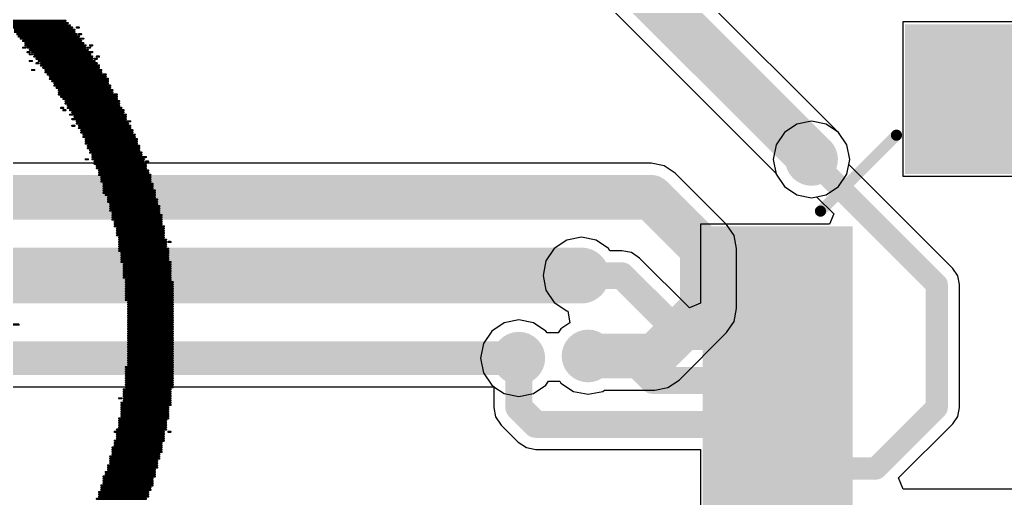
# Model space of a CAD drawing. Header units: millimetres. Extents: x -0.27 to 4.7, y -0.39 to 2.83.
# Drawn here: x 2.3385 to 2.7795, y 1.4182 to 1.6325 of the extents above; entities that cross this region are included whole.
import ezdxf

# ---------------------------------------------------------------- set-up
doc = ezdxf.new("R2010")
doc.units = ezdxf.units.MM
doc.header["$MEASUREMENT"] = 0
for name, color, linetype in [('BottomLayer', 5, 'Continuous'), ('BottomOverlay', 54, 'Continuous'), ('BottomSolder', 6, 'Continuous'), ('TopLayer', 1, 'Continuous'), ('TopOverlay', 2, 'Continuous'), ('TopPaste', 8, 'Continuous'), ('TopSolder', 216, 'Continuous'), ('ViaHoleLayer', 16, 'Continuous')]:
    doc.layers.add(name, color=color, linetype=linetype)

# ---------------------------------------------------------------- blocks, each defined once
blk = doc.blocks.new('TQFP_100_14_14__49')
at = {"layer": 'TopLayer'}
for points in [[(0.27362, -0.13189), (0.33268, -0.13189), (0.33268, -0.1437), (0.27362, -0.1437)], [(0.27362, -0.15157), (0.33268, -0.15157), (0.33268, -0.16339), (0.27362, -0.16339)], [(0.27362, -0.17126), (0.33268, -0.17126), (0.33268, -0.18307), (0.27362, -0.18307)], [(0.27362, -0.19094), (0.33268, -0.19094), (0.33268, -0.20276), (0.27362, -0.20276)], [(0.27362, -0.21063), (0.33268, -0.21063), (0.33268, -0.22244), (0.27362, -0.22244)], [(0.27362, -0.23031), (0.33268, -0.23031), (0.33268, -0.24213), (0.27362, -0.24213)], [(0.19094, -0.33268), (0.19094, -0.27362), (0.20276, -0.27362), (0.20276, -0.33268)], [(0.21063, -0.33268), (0.21063, -0.27362), (0.22244, -0.27362), (0.22244, -0.33268)], [(0.23031, -0.33268), (0.23031, -0.27362), (0.24213, -0.27362), (0.24213, -0.33268)]]:
    blk.add_hatch(color=1, dxfattribs=at).paths.add_polyline_path(points)
at = {"layer": 'TopPaste'}
for points in [[(0.27362, -0.13189), (0.33268, -0.13189), (0.33268, -0.1437), (0.27362, -0.1437)], [(0.27362, -0.15157), (0.33268, -0.15157), (0.33268, -0.16339), (0.27362, -0.16339)], [(0.27362, -0.17126), (0.33268, -0.17126), (0.33268, -0.18307), (0.27362, -0.18307)], [(0.27362, -0.19094), (0.33268, -0.19094), (0.33268, -0.20276), (0.27362, -0.20276)], [(0.27362, -0.21063), (0.33268, -0.21063), (0.33268, -0.22244), (0.27362, -0.22244)], [(0.27362, -0.23031), (0.33268, -0.23031), (0.33268, -0.24213), (0.27362, -0.24213)], [(0.19094, -0.33268), (0.19094, -0.27362), (0.20276, -0.27362), (0.20276, -0.33268)], [(0.21063, -0.33268), (0.21063, -0.27362), (0.22244, -0.27362), (0.22244, -0.33268)], [(0.23031, -0.33268), (0.23031, -0.27362), (0.24213, -0.27362), (0.24213, -0.33268)]]:
    blk.add_hatch(color=8, dxfattribs=at).paths.add_polyline_path(points)
at = {"layer": 'TopSolder'}
for points in [[(0.26962, -0.1082), (0.33668, -0.1082), (0.33668, -0.12802), (0.26962, -0.12802)], [(0.26962, -0.12789), (0.33668, -0.12789), (0.33668, -0.1477), (0.26962, -0.1477)], [(0.26962, -0.14757), (0.33668, -0.14757), (0.33668, -0.16739), (0.26962, -0.16739)], [(0.26962, -0.16726), (0.33668, -0.16726), (0.33668, -0.18707), (0.26962, -0.18707)], [(0.26962, -0.18694), (0.33668, -0.18694), (0.33668, -0.20676), (0.26962, -0.20676)], [(0.26962, -0.20663), (0.33668, -0.20663), (0.33668, -0.22644), (0.26962, -0.22644)], [(0.26962, -0.22631), (0.33668, -0.22631), (0.33668, -0.24613), (0.26962, -0.24613)], [(0.18694, -0.33668), (0.18694, -0.26962), (0.20676, -0.26962), (0.20676, -0.33668)], [(0.20663, -0.33668), (0.20663, -0.26962), (0.22644, -0.26962), (0.22644, -0.33668)], [(0.22631, -0.33668), (0.22631, -0.26962), (0.24613, -0.26962), (0.24613, -0.33668)]]:
    blk.add_hatch(color=216, dxfattribs=at).paths.add_polyline_path(points)
at = {"layer": 'TopOverlay', "const_width": 0.005}
blk.add_lwpolyline([(0.284, -0.253), (0.25, -0.287)], dxfattribs=at)
at = {"layer": 'TopOverlay', "const_width": 0.0025}
for points in [[(0.28275, -0.253, 1), (0.28525, -0.253, 1)], [(0.24875, -0.287, 1), (0.25125, -0.287, 1)]]:
    blk.add_lwpolyline(points, format="xyb", close=True, dxfattribs=at)

msp = doc.modelspace()

# ---------------------------------------------------------------- hatches: boundary and pattern name
at = {"layer": 'BottomLayer'}
h = msp.add_hatch(color=5, dxfattribs=at)
edge = h.paths.add_edge_path()
edge.add_arc((2.69282, 1.56995), 0.01181, 0, 360)
h = msp.add_hatch(color=5, dxfattribs=at)
edge = h.paths.add_edge_path()
edge.add_arc((2.58982, 1.51795), 0.01181, 0, 360)
h = msp.add_hatch(color=5, dxfattribs=at)
edge = h.paths.add_edge_path()
edge.add_arc((2.56182, 1.48095), 0.01181, 0, 360)
h = msp.add_hatch(color=5, dxfattribs=at)
edge = h.paths.add_edge_path()
edge.add_arc((2.59282, 1.48195), 0.01181, 0, 360)
at = {"layer": 'BottomSolder'}
h = msp.add_hatch(color=6, dxfattribs=at)
edge = h.paths.add_edge_path()
edge.add_arc((2.69282, 1.56995), 0.00591, 0, 360)
h = msp.add_hatch(color=6, dxfattribs=at)
edge = h.paths.add_edge_path()
edge.add_arc((2.58982, 1.51795), 0.00591, 0, 360)
h = msp.add_hatch(color=6, dxfattribs=at)
edge = h.paths.add_edge_path()
edge.add_arc((2.56182, 1.48095), 0.00591, 0, 360)
h = msp.add_hatch(color=6, dxfattribs=at)
edge = h.paths.add_edge_path()
edge.add_arc((2.59282, 1.48195), 0.00591, 0, 360)
at = {"layer": 'TopLayer'}
h = msp.add_hatch(color=1, dxfattribs=at)
edge = h.paths.add_edge_path()
edge.add_arc((2.69282, 1.56995), 0.01181, 0, 360)
h = msp.add_hatch(color=1, dxfattribs=at)
edge = h.paths.add_edge_path()
edge.add_arc((2.58982, 1.51795), 0.01181, 0, 360)
h = msp.add_hatch(color=1, dxfattribs=at)
edge = h.paths.add_edge_path()
edge.add_arc((2.56182, 1.48095), 0.01181, 0, 360)
h = msp.add_hatch(color=1, dxfattribs=at)
edge = h.paths.add_edge_path()
edge.add_arc((2.59282, 1.48195), 0.01181, 0, 360)
at = {"layer": 'TopSolder'}
h = msp.add_hatch(color=216, dxfattribs=at)
edge = h.paths.add_edge_path()
edge.add_arc((2.69282, 1.56995), 0.00591, 0, 360)
h = msp.add_hatch(color=216, dxfattribs=at)
edge = h.paths.add_edge_path()
edge.add_arc((2.58982, 1.51795), 0.00591, 0, 360)
h = msp.add_hatch(color=216, dxfattribs=at)
edge = h.paths.add_edge_path()
edge.add_arc((2.56182, 1.48095), 0.00591, 0, 360)
h = msp.add_hatch(color=216, dxfattribs=at)
edge = h.paths.add_edge_path()
edge.add_arc((2.59282, 1.48195), 0.00591, 0, 360)
at = {"layer": 'ViaHoleLayer'}
h = msp.add_hatch(color=16, dxfattribs=at)
edge = h.paths.add_edge_path()
edge.add_arc((2.69282, 1.56995), 0.00591, 0, 360)
h = msp.add_hatch(color=16, dxfattribs=at)
edge = h.paths.add_edge_path()
edge.add_arc((2.58982, 1.51795), 0.00591, 0, 360)
h = msp.add_hatch(color=16, dxfattribs=at)
edge = h.paths.add_edge_path()
edge.add_arc((2.56182, 1.48095), 0.00591, 0, 360)
h = msp.add_hatch(color=16, dxfattribs=at)
edge = h.paths.add_edge_path()
edge.add_arc((2.59282, 1.48195), 0.00591, 0, 360)

# ---------------------------------------------------------------- linework, layer by layer
at = {"layer": 'BottomLayer'}
for p, q in [((2.70355, 1.58335), (2.62131, 1.66558)), ((2.59346, 1.64729), (2.67689, 1.56386)), ((2.70396, 1.58272), (2.70355, 1.58335)), ((2.70494, 1.58207), (2.70396, 1.58272)), ((2.70866, 1.57651), (2.70494, 1.58207)), ((2.70996, 1.56995), (2.70866, 1.57651)), ((2.621, 1.56829), (2.27091, 1.56829)), ((2.62685, 1.56713), (2.621, 1.56829)), ((2.63181, 1.56381), (2.62685, 1.56713)), ((2.70866, 1.56339), (2.70996, 1.56995)), ((2.65481, 1.54081), (2.63181, 1.56381)), ((2.67689, 1.56386), (2.67699, 1.56339)), ((2.67699, 1.56339), (2.6807, 1.55783)), ((2.70494, 1.55783), (2.70866, 1.56339)), ((2.6807, 1.55783), (2.68626, 1.55411)), ((2.69938, 1.55411), (2.70494, 1.55783)), ((2.68626, 1.55411), (2.69282, 1.55281)), ((2.69282, 1.55281), (2.69938, 1.55411)), ((2.65813, 1.53585), (2.65481, 1.54081)), ((2.65929, 1.53), (2.65813, 1.53585)), ((2.65929, 1.50322), (2.65929, 1.53)), ((2.65813, 1.49736), (2.65929, 1.50322)), ((2.65481, 1.4924), (2.65813, 1.49736)), ((2.63355, 1.47113), (2.65481, 1.4924)), ((2.56838, 1.46511), (2.57394, 1.46883)), ((2.57394, 1.46883), (2.57516, 1.47065)), ((2.57516, 1.47065), (2.58016, 1.47065)), ((2.58016, 1.47065), (2.5807, 1.46983)), ((2.5807, 1.46983), (2.58626, 1.46611)), ((2.62858, 1.46782), (2.63355, 1.47113)), ((2.29023, 1.4682), (2.55064, 1.4682)), ((2.55064, 1.4682), (2.55526, 1.46511)), ((2.55526, 1.46511), (2.56182, 1.46381)), ((2.56182, 1.46381), (2.56838, 1.46511)), ((2.58626, 1.46611), (2.59282, 1.46481)), ((2.59282, 1.46481), (2.59938, 1.46611)), ((2.59938, 1.46611), (2.60019, 1.46665)), ((2.60019, 1.46665), (2.62273, 1.46665)), ((2.62273, 1.46665), (2.62858, 1.46782))]:
    msp.add_line(p, q, dxfattribs=at)
for points, const_width in [([(2.605, 1.65882), (2.69201, 1.57181)], 0.022), ([(2.69201, 1.5712), (2.69201, 1.57181)], 0.022), ([(2.69201, 1.5712), (2.69251, 1.5707)], 0.022), ([(2.69251, 1.5707), (2.69282, 1.5707)], 0.022), ([(2.27091, 1.553), (2.621, 1.553)], 0.02), ([(2.621, 1.553), (2.644, 1.53)], 0.02), ([(2.644, 1.50322), (2.644, 1.53)], 0.02), ([(2.28095, 1.51795), (2.58982, 1.51795)], 0.025), ([(2.62273, 1.48195), (2.644, 1.50322)], 0.02), ([(2.59282, 1.48195), (2.62273, 1.48195)], 0.02), ([(2.28495, 1.48095), (2.56182, 1.48095)], 0.015)]:
    msp.add_lwpolyline(points, dxfattribs=dict(at, const_width=const_width))
for points, const_width in [([(2.68651, 1.57181, 1), (2.69751, 1.57181, 1)], 0.011), ([(2.68651, 1.57181, 1), (2.69751, 1.57181, 1)], 0.011), ([(2.68651, 1.5712, 1), (2.69751, 1.5712, 1)], 0.011), ([(2.68651, 1.5712, 1), (2.69751, 1.5712, 1)], 0.011), ([(2.68701, 1.5707, 1), (2.69801, 1.5707, 1)], 0.011), ([(2.68701, 1.5707, 1), (2.69801, 1.5707, 1)], 0.011), ([(2.68732, 1.5707, 1), (2.69832, 1.5707, 1)], 0.011), ([(2.616, 1.553, 1), (2.626, 1.553, 1)], 0.01), ([(2.616, 1.553, 1), (2.626, 1.553, 1)], 0.01), ([(2.639, 1.53, 1), (2.649, 1.53, 1)], 0.01), ([(2.639, 1.53, 1), (2.649, 1.53, 1)], 0.01), ([(2.58357, 1.51795, 1), (2.59607, 1.51795, 1)], 0.0125), ([(2.639, 1.50322, 1), (2.649, 1.50322, 1)], 0.01), ([(2.639, 1.50322, 1), (2.649, 1.50322, 1)], 0.01), ([(2.58782, 1.48195, 1), (2.59782, 1.48195, 1)], 0.01), ([(2.61773, 1.48195, 1), (2.62773, 1.48195, 1)], 0.01), ([(2.61773, 1.48195, 1), (2.62773, 1.48195, 1)], 0.01), ([(2.55807, 1.48095, 1), (2.56557, 1.48095, 1)], 0.0075)]:
    msp.add_lwpolyline(points, format="xyb", close=True, dxfattribs=dict(at, const_width=const_width))
at = {"layer": 'BottomOverlay', "const_width": 0.001}
for points in [[(2.332, 1.632), (2.359, 1.632)], [(2.333, 1.631), (2.36, 1.631)], [(2.334, 1.63), (2.361, 1.63)], [(2.335, 1.629), (2.362, 1.629)], [(2.336, 1.628), (2.363, 1.628)], [(2.336, 1.627), (2.363, 1.627)], [(2.364, 1.629), (2.365, 1.629)], [(2.337, 1.626), (2.364, 1.626)], [(2.338, 1.625), (2.365, 1.625)], [(2.339, 1.624), (2.367, 1.624)], [(2.34, 1.623), (2.366, 1.623)], [(2.365, 1.626), (2.366, 1.626)], [(2.34, 1.62), (2.341, 1.62)], [(2.341, 1.622), (2.367, 1.622)], [(2.341, 1.621), (2.368, 1.621)], [(2.342, 1.62), (2.368, 1.62)], [(2.343, 1.619), (2.369, 1.619)], [(2.369, 1.62), (2.37, 1.62)], [(2.37, 1.621), (2.371, 1.621)], [(2.342, 1.618), (2.343, 1.618)], [(2.343, 1.617), (2.344, 1.617)], [(2.343, 1.614), (2.344, 1.614)], [(2.344, 1.618), (2.371, 1.618)], [(2.345, 1.617), (2.37, 1.617)], [(2.345, 1.616), (2.371, 1.616)], [(2.346, 1.615), (2.371, 1.615)], [(2.347, 1.614), (2.372, 1.614)], [(2.372, 1.615), (2.373, 1.615)], [(2.373, 1.616), (2.374, 1.616)], [(2.344, 1.61), (2.345, 1.61)], [(2.346, 1.613), (2.347, 1.613)], [(2.348, 1.613), (2.373, 1.613)], [(2.348, 1.612), (2.374, 1.612)], [(2.349, 1.611), (2.374, 1.611)], [(2.35, 1.61), (2.375, 1.61)], [(2.35, 1.609), (2.375, 1.609)], [(2.351, 1.608), (2.377, 1.608)], [(2.352, 1.607), (2.377, 1.607)], [(2.352, 1.606), (2.378, 1.606)], [(2.353, 1.605), (2.378, 1.605)], [(2.354, 1.604), (2.378, 1.604)], [(2.354, 1.603), (2.379, 1.603)], [(2.355, 1.602), (2.379, 1.602)], [(2.356, 1.601), (2.38, 1.601)], [(2.356, 1.6), (2.38, 1.6)], [(2.356, 1.599), (2.382, 1.599)], [(2.357, 1.598), (2.382, 1.598)], [(2.358, 1.597), (2.382, 1.597)], [(2.359, 1.596), (2.383, 1.596)], [(2.357, 1.593), (2.358, 1.593)], [(2.358, 1.592), (2.359, 1.592)], [(2.359, 1.595), (2.383, 1.595)], [(2.36, 1.594), (2.383, 1.594)], [(2.36, 1.593), (2.384, 1.593)], [(2.361, 1.592), (2.385, 1.592)], [(2.361, 1.59), (2.386, 1.59)], [(2.362, 1.591), (2.385, 1.591)], [(2.362, 1.588), (2.386, 1.588)], [(2.363, 1.589), (2.386, 1.589)], [(2.362, 1.585), (2.363, 1.585)], [(2.364, 1.587), (2.388, 1.587)], [(2.364, 1.586), (2.387, 1.586)], [(2.365, 1.585), (2.388, 1.585)], [(2.365, 1.584), (2.388, 1.584)], [(2.366, 1.583), (2.389, 1.583)], [(2.366, 1.582), (2.389, 1.582)], [(2.367, 1.581), (2.39, 1.581)], [(2.367, 1.58), (2.39, 1.58)], [(2.368, 1.579), (2.391, 1.579)], [(2.368, 1.578), (2.391, 1.578)], [(2.368, 1.577), (2.391, 1.577)], [(2.369, 1.576), (2.392, 1.576)], [(2.369, 1.575), (2.392, 1.575)], [(2.37, 1.574), (2.392, 1.574)], [(2.368, 1.57), (2.369, 1.57)], [(2.37, 1.573), (2.393, 1.573)], [(2.371, 1.572), (2.393, 1.572)], [(2.371, 1.571), (2.395, 1.571)], [(2.371, 1.57), (2.394, 1.57)], [(2.372, 1.569), (2.394, 1.569)], [(2.372, 1.568), (2.395, 1.568)], [(2.373, 1.567), (2.395, 1.567)], [(2.373, 1.566), (2.395, 1.566)], [(2.395, 1.569), (2.396, 1.569)], [(2.374, 1.565), (2.396, 1.565)], [(2.374, 1.564), (2.396, 1.564)], [(2.374, 1.563), (2.397, 1.563)], [(2.375, 1.562), (2.397, 1.562)], [(2.375, 1.561), (2.397, 1.561)], [(2.375, 1.56), (2.397, 1.56)], [(2.376, 1.559), (2.398, 1.559)], [(2.376, 1.558), (2.398, 1.558)], [(2.376, 1.557), (2.398, 1.557)], [(2.376, 1.556), (2.399, 1.556)], [(2.376, 1.555), (2.399, 1.555)], [(2.377, 1.554), (2.399, 1.554)], [(2.378, 1.553), (2.399, 1.553)], [(2.378, 1.552), (2.4, 1.552)], [(2.378, 1.551), (2.4, 1.551)], [(2.379, 1.55), (2.4, 1.55)], [(2.379, 1.549), (2.401, 1.549)], [(2.379, 1.548), (2.401, 1.548)], [(2.379, 1.547), (2.401, 1.547)], [(2.38, 1.546), (2.401, 1.546)], [(2.38, 1.545), (2.402, 1.545)], [(2.38, 1.544), (2.402, 1.544)], [(2.38, 1.543), (2.402, 1.543)], [(2.381, 1.542), (2.402, 1.542)], [(2.381, 1.541), (2.402, 1.541)], [(2.381, 1.54), (2.403, 1.54)], [(2.382, 1.539), (2.403, 1.539)], [(2.382, 1.538), (2.403, 1.538)], [(2.382, 1.537), (2.403, 1.537)], [(2.382, 1.536), (2.403, 1.536)], [(2.383, 1.535), (2.403, 1.535)], [(2.383, 1.534), (2.404, 1.534)], [(2.383, 1.533), (2.404, 1.533)], [(2.383, 1.532), (2.404, 1.532)], [(2.383, 1.531), (2.404, 1.531)], [(2.383, 1.53), (2.405, 1.53)], [(2.405, 1.533), (2.406, 1.533)], [(2.383, 1.529), (2.405, 1.529)], [(2.384, 1.528), (2.405, 1.528)], [(2.384, 1.527), (2.405, 1.527)], [(2.384, 1.526), (2.405, 1.526)], [(2.384, 1.525), (2.405, 1.525)], [(2.384, 1.524), (2.406, 1.524)], [(2.385, 1.523), (2.406, 1.523)], [(2.385, 1.522), (2.406, 1.522)], [(2.385, 1.521), (2.406, 1.521)], [(2.385, 1.52), (2.406, 1.52)], [(2.385, 1.519), (2.406, 1.519)], [(2.385, 1.518), (2.406, 1.518)], [(2.385, 1.517), (2.406, 1.517)], [(2.386, 1.516), (2.406, 1.516)], [(2.386, 1.515), (2.407, 1.515)], [(2.386, 1.514), (2.407, 1.514)], [(2.386, 1.513), (2.407, 1.513)], [(2.386, 1.512), (2.407, 1.512)], [(2.386, 1.511), (2.407, 1.511)], [(2.386, 1.51), (2.407, 1.51)], [(2.386, 1.509), (2.407, 1.509)], [(2.386, 1.508), (2.407, 1.508)], [(2.386, 1.507), (2.407, 1.507)], [(2.387, 1.506), (2.407, 1.506)], [(2.387, 1.505), (2.407, 1.505)], [(2.387, 1.504), (2.407, 1.504)], [(2.387, 1.503), (2.407, 1.503)], [(2.387, 1.502), (2.407, 1.502)], [(2.387, 1.501), (2.407, 1.501)], [(2.387, 1.5), (2.407, 1.5)], [(2.387, 1.499), (2.407, 1.499)], [(2.141, 1.496), (2.338, 1.496)], [(2.387, 1.498), (2.407, 1.498)], [(2.387, 1.497), (2.407, 1.497)], [(2.387, 1.496), (2.407, 1.496)], [(2.387, 1.495), (2.407, 1.495)], [(2.387, 1.494), (2.407, 1.494)], [(2.387, 1.493), (2.407, 1.493)], [(2.387, 1.492), (2.407, 1.492)], [(2.387, 1.491), (2.407, 1.491)], [(2.387, 1.49), (2.407, 1.49)], [(2.387, 1.489), (2.407, 1.489)], [(2.387, 1.488), (2.407, 1.488)], [(2.387, 1.487), (2.407, 1.487)], [(2.387, 1.486), (2.407, 1.486)], [(2.387, 1.485), (2.407, 1.485)], [(2.387, 1.484), (2.407, 1.484)], [(2.387, 1.483), (2.407, 1.483)], [(2.387, 1.482), (2.407, 1.482)], [(2.386, 1.477), (2.407, 1.477)], [(2.387, 1.481), (2.407, 1.481)], [(2.387, 1.48), (2.407, 1.48)], [(2.387, 1.479), (2.407, 1.479)], [(2.387, 1.478), (2.407, 1.478)], [(2.386, 1.476), (2.407, 1.476)], [(2.386, 1.475), (2.407, 1.475)], [(2.386, 1.474), (2.407, 1.474)], [(2.386, 1.473), (2.407, 1.473)], [(2.386, 1.472), (2.407, 1.472)], [(2.386, 1.471), (2.407, 1.471)], [(2.386, 1.47), (2.407, 1.47)], [(2.386, 1.469), (2.407, 1.469)], [(2.385, 1.467), (2.406, 1.467)], [(2.385, 1.466), (2.406, 1.466)], [(2.385, 1.465), (2.406, 1.465)], [(2.385, 1.464), (2.406, 1.464)], [(2.386, 1.468), (2.407, 1.468)], [(2.383, 1.463), (2.384, 1.463)], [(2.384, 1.461), (2.406, 1.461)], [(2.384, 1.46), (2.406, 1.46)], [(2.385, 1.463), (2.406, 1.463)], [(2.385, 1.462), (2.406, 1.462)], [(2.384, 1.459), (2.405, 1.459)], [(2.384, 1.458), (2.405, 1.458)], [(2.384, 1.457), (2.405, 1.457)], [(2.384, 1.456), (2.405, 1.456)], [(2.384, 1.455), (2.405, 1.455)], [(2.383, 1.454), (2.405, 1.454)], [(2.383, 1.453), (2.404, 1.453)], [(2.383, 1.452), (2.404, 1.452)], [(2.383, 1.451), (2.404, 1.451)], [(2.381, 1.448), (2.403, 1.448)], [(2.382, 1.449), (2.404, 1.449)], [(2.382, 1.447), (2.403, 1.447)], [(2.383, 1.45), (2.404, 1.45)], [(2.405, 1.448), (2.406, 1.448)], [(2.381, 1.444), (2.403, 1.444)], [(2.381, 1.443), (2.402, 1.443)], [(2.381, 1.442), (2.402, 1.442)], [(2.382, 1.446), (2.403, 1.446)], [(2.382, 1.445), (2.403, 1.445)], [(2.38, 1.441), (2.402, 1.441)], [(2.38, 1.44), (2.402, 1.44)], [(2.38, 1.439), (2.402, 1.439)], [(2.38, 1.438), (2.401, 1.438)], [(2.378, 1.433), (2.4, 1.433)], [(2.379, 1.437), (2.401, 1.437)], [(2.379, 1.436), (2.401, 1.436)], [(2.379, 1.435), (2.4, 1.435)], [(2.379, 1.434), (2.4, 1.434)], [(2.377, 1.43), (2.399, 1.43)], [(2.377, 1.429), (2.399, 1.429)], [(2.378, 1.432), (2.4, 1.432)], [(2.378, 1.431), (2.399, 1.431)], [(2.375, 1.424), (2.398, 1.424)], [(2.376, 1.428), (2.399, 1.428)], [(2.376, 1.427), (2.398, 1.427)], [(2.376, 1.426), (2.398, 1.426)], [(2.376, 1.425), (2.398, 1.425)], [(2.374, 1.421), (2.396, 1.421)], [(2.374, 1.42), (2.396, 1.42)], [(2.375, 1.423), (2.397, 1.423)], [(2.375, 1.422), (2.397, 1.422)], [(2.373, 1.418), (2.395, 1.418)], [(2.374, 1.419), (2.396, 1.419)]]:
    msp.add_lwpolyline(points, dxfattribs=at)
at = {"layer": 'BottomOverlay', "const_width": 0.0005}
for points in [[(2.35875, 1.632, 1), (2.35925, 1.632, 1)], [(2.35975, 1.631, 1), (2.36025, 1.631, 1)], [(2.36075, 1.63, 1), (2.36125, 1.63, 1)], [(2.36175, 1.629, 1), (2.36225, 1.629, 1)], [(2.36275, 1.628, 1), (2.36325, 1.628, 1)], [(2.36275, 1.627, 1), (2.36325, 1.627, 1)], [(2.36375, 1.629, 1), (2.36425, 1.629, 1)], [(2.36475, 1.629, 1), (2.36525, 1.629, 1)], [(2.33775, 1.625, 1), (2.33825, 1.625, 1)], [(2.33875, 1.624, 1), (2.33925, 1.624, 1)], [(2.33975, 1.623, 1), (2.34025, 1.623, 1)], [(2.36375, 1.626, 1), (2.36425, 1.626, 1)], [(2.36475, 1.626, 1), (2.36525, 1.626, 1)], [(2.36475, 1.625, 1), (2.36525, 1.625, 1)], [(2.36575, 1.626, 1), (2.36625, 1.626, 1)], [(2.36575, 1.623, 1), (2.36625, 1.623, 1)], [(2.36675, 1.624, 1), (2.36725, 1.624, 1)], [(2.33975, 1.62, 1), (2.34025, 1.62, 1)], [(2.34075, 1.622, 1), (2.34125, 1.622, 1)], [(2.34075, 1.621, 1), (2.34125, 1.621, 1)], [(2.34075, 1.62, 1), (2.34125, 1.62, 1)], [(2.34175, 1.62, 1), (2.34225, 1.62, 1)], [(2.34275, 1.619, 1), (2.34325, 1.619, 1)], [(2.36675, 1.622, 1), (2.36725, 1.622, 1)], [(2.36775, 1.621, 1), (2.36825, 1.621, 1)], [(2.36775, 1.62, 1), (2.36825, 1.62, 1)], [(2.36875, 1.62, 1), (2.36925, 1.62, 1)], [(2.36875, 1.619, 1), (2.36925, 1.619, 1)], [(2.36975, 1.621, 1), (2.37025, 1.621, 1)], [(2.36975, 1.62, 1), (2.37025, 1.62, 1)], [(2.37075, 1.621, 1), (2.37125, 1.621, 1)], [(2.34175, 1.618, 1), (2.34225, 1.618, 1)], [(2.34275, 1.618, 1), (2.34325, 1.618, 1)], [(2.34275, 1.617, 1), (2.34325, 1.617, 1)], [(2.34275, 1.614, 1), (2.34325, 1.614, 1)], [(2.34375, 1.618, 1), (2.34425, 1.618, 1)], [(2.34375, 1.617, 1), (2.34425, 1.617, 1)], [(2.34375, 1.614, 1), (2.34425, 1.614, 1)], [(2.34475, 1.617, 1), (2.34525, 1.617, 1)], [(2.34475, 1.616, 1), (2.34525, 1.616, 1)], [(2.34575, 1.615, 1), (2.34625, 1.615, 1)], [(2.34675, 1.614, 1), (2.34725, 1.614, 1)], [(2.36975, 1.617, 1), (2.37025, 1.617, 1)], [(2.37075, 1.618, 1), (2.37125, 1.618, 1)], [(2.37075, 1.616, 1), (2.37125, 1.616, 1)], [(2.37075, 1.615, 1), (2.37125, 1.615, 1)], [(2.37175, 1.615, 1), (2.37225, 1.615, 1)], [(2.37175, 1.614, 1), (2.37225, 1.614, 1)], [(2.37275, 1.616, 1), (2.37325, 1.616, 1)], [(2.37275, 1.615, 1), (2.37325, 1.615, 1)], [(2.37375, 1.616, 1), (2.37425, 1.616, 1)], [(2.34375, 1.61, 1), (2.34425, 1.61, 1)], [(2.34475, 1.61, 1), (2.34525, 1.61, 1)], [(2.34575, 1.613, 1), (2.34625, 1.613, 1)], [(2.34675, 1.613, 1), (2.34725, 1.613, 1)], [(2.34775, 1.613, 1), (2.34825, 1.613, 1)], [(2.34775, 1.612, 1), (2.34825, 1.612, 1)], [(2.34875, 1.611, 1), (2.34925, 1.611, 1)], [(2.34975, 1.61, 1), (2.35025, 1.61, 1)], [(2.37275, 1.613, 1), (2.37325, 1.613, 1)], [(2.37375, 1.612, 1), (2.37425, 1.612, 1)], [(2.37375, 1.611, 1), (2.37425, 1.611, 1)], [(2.37475, 1.61, 1), (2.37525, 1.61, 1)], [(2.34975, 1.609, 1), (2.35025, 1.609, 1)], [(2.35075, 1.608, 1), (2.35125, 1.608, 1)], [(2.35175, 1.607, 1), (2.35225, 1.607, 1)], [(2.35175, 1.606, 1), (2.35225, 1.606, 1)], [(2.35275, 1.605, 1), (2.35325, 1.605, 1)], [(2.37475, 1.609, 1), (2.37525, 1.609, 1)], [(2.37675, 1.608, 1), (2.37725, 1.608, 1)], [(2.37675, 1.607, 1), (2.37725, 1.607, 1)], [(2.37775, 1.606, 1), (2.37825, 1.606, 1)], [(2.37775, 1.605, 1), (2.37825, 1.605, 1)], [(2.35375, 1.604, 1), (2.35425, 1.604, 1)], [(2.35375, 1.603, 1), (2.35425, 1.603, 1)], [(2.35475, 1.602, 1), (2.35525, 1.602, 1)], [(2.35575, 1.601, 1), (2.35625, 1.601, 1)], [(2.37775, 1.604, 1), (2.37825, 1.604, 1)], [(2.37875, 1.603, 1), (2.37925, 1.603, 1)], [(2.37875, 1.602, 1), (2.37925, 1.602, 1)], [(2.37975, 1.601, 1), (2.38025, 1.601, 1)], [(2.35575, 1.6, 1), (2.35625, 1.6, 1)], [(2.35575, 1.599, 1), (2.35625, 1.599, 1)], [(2.35675, 1.598, 1), (2.35725, 1.598, 1)], [(2.35775, 1.597, 1), (2.35825, 1.597, 1)], [(2.35875, 1.596, 1), (2.35925, 1.596, 1)], [(2.37975, 1.6, 1), (2.38025, 1.6, 1)], [(2.38175, 1.599, 1), (2.38225, 1.599, 1)], [(2.38175, 1.598, 1), (2.38225, 1.598, 1)], [(2.38175, 1.597, 1), (2.38225, 1.597, 1)], [(2.38275, 1.596, 1), (2.38325, 1.596, 1)], [(2.35675, 1.593, 1), (2.35725, 1.593, 1)], [(2.35775, 1.593, 1), (2.35825, 1.593, 1)], [(2.35775, 1.592, 1), (2.35825, 1.592, 1)], [(2.35875, 1.595, 1), (2.35925, 1.595, 1)], [(2.35875, 1.592, 1), (2.35925, 1.592, 1)], [(2.35975, 1.594, 1), (2.36025, 1.594, 1)], [(2.35975, 1.593, 1), (2.36025, 1.593, 1)], [(2.36075, 1.592, 1), (2.36125, 1.592, 1)], [(2.38275, 1.595, 1), (2.38325, 1.595, 1)], [(2.38275, 1.594, 1), (2.38325, 1.594, 1)], [(2.38375, 1.593, 1), (2.38425, 1.593, 1)], [(2.38475, 1.592, 1), (2.38525, 1.592, 1)], [(2.36075, 1.59, 1), (2.36125, 1.59, 1)], [(2.36175, 1.591, 1), (2.36225, 1.591, 1)], [(2.36175, 1.588, 1), (2.36225, 1.588, 1)], [(2.36275, 1.589, 1), (2.36325, 1.589, 1)], [(2.38475, 1.591, 1), (2.38525, 1.591, 1)], [(2.38575, 1.59, 1), (2.38625, 1.59, 1)], [(2.38575, 1.589, 1), (2.38625, 1.589, 1)], [(2.38575, 1.588, 1), (2.38625, 1.588, 1)], [(2.36175, 1.585, 1), (2.36225, 1.585, 1)], [(2.36275, 1.585, 1), (2.36325, 1.585, 1)], [(2.36375, 1.587, 1), (2.36425, 1.587, 1)], [(2.36375, 1.586, 1), (2.36425, 1.586, 1)], [(2.36475, 1.585, 1), (2.36525, 1.585, 1)], [(2.36475, 1.584, 1), (2.36525, 1.584, 1)], [(2.36575, 1.583, 1), (2.36625, 1.583, 1)], [(2.38675, 1.586, 1), (2.38725, 1.586, 1)], [(2.38775, 1.587, 1), (2.38825, 1.587, 1)], [(2.38775, 1.585, 1), (2.38825, 1.585, 1)], [(2.38775, 1.584, 1), (2.38825, 1.584, 1)], [(2.38875, 1.583, 1), (2.38925, 1.583, 1)], [(2.36575, 1.582, 1), (2.36625, 1.582, 1)], [(2.36675, 1.581, 1), (2.36725, 1.581, 1)], [(2.36675, 1.58, 1), (2.36725, 1.58, 1)], [(2.36775, 1.579, 1), (2.36825, 1.579, 1)], [(2.38875, 1.582, 1), (2.38925, 1.582, 1)], [(2.38975, 1.581, 1), (2.39025, 1.581, 1)], [(2.38975, 1.58, 1), (2.39025, 1.58, 1)], [(2.39075, 1.579, 1), (2.39125, 1.579, 1)], [(2.36775, 1.578, 1), (2.36825, 1.578, 1)], [(2.36775, 1.577, 1), (2.36825, 1.577, 1)], [(2.36875, 1.576, 1), (2.36925, 1.576, 1)], [(2.36875, 1.575, 1), (2.36925, 1.575, 1)], [(2.36975, 1.574, 1), (2.37025, 1.574, 1)], [(2.39075, 1.578, 1), (2.39125, 1.578, 1)], [(2.39075, 1.577, 1), (2.39125, 1.577, 1)], [(2.39175, 1.576, 1), (2.39225, 1.576, 1)], [(2.39175, 1.575, 1), (2.39225, 1.575, 1)], [(2.39175, 1.574, 1), (2.39225, 1.574, 1)], [(2.36775, 1.57, 1), (2.36825, 1.57, 1)], [(2.36875, 1.57, 1), (2.36925, 1.57, 1)], [(2.36975, 1.573, 1), (2.37025, 1.573, 1)], [(2.37075, 1.572, 1), (2.37125, 1.572, 1)], [(2.37075, 1.571, 1), (2.37125, 1.571, 1)], [(2.37075, 1.57, 1), (2.37125, 1.57, 1)], [(2.39275, 1.573, 1), (2.39325, 1.573, 1)], [(2.39275, 1.572, 1), (2.39325, 1.572, 1)], [(2.39375, 1.57, 1), (2.39425, 1.57, 1)], [(2.39475, 1.571, 1), (2.39525, 1.571, 1)], [(2.37175, 1.569, 1), (2.37225, 1.569, 1)], [(2.37175, 1.568, 1), (2.37225, 1.568, 1)], [(2.37275, 1.567, 1), (2.37325, 1.567, 1)], [(2.37275, 1.566, 1), (2.37325, 1.566, 1)], [(2.39375, 1.569, 1), (2.39425, 1.569, 1)], [(2.39475, 1.569, 1), (2.39525, 1.569, 1)], [(2.39475, 1.568, 1), (2.39525, 1.568, 1)], [(2.39475, 1.567, 1), (2.39525, 1.567, 1)], [(2.39475, 1.566, 1), (2.39525, 1.566, 1)], [(2.39575, 1.569, 1), (2.39625, 1.569, 1)], [(2.37375, 1.565, 1), (2.37425, 1.565, 1)], [(2.37375, 1.564, 1), (2.37425, 1.564, 1)], [(2.37375, 1.563, 1), (2.37425, 1.563, 1)], [(2.37475, 1.562, 1), (2.37525, 1.562, 1)], [(2.37475, 1.561, 1), (2.37525, 1.561, 1)], [(2.39575, 1.565, 1), (2.39625, 1.565, 1)], [(2.39575, 1.564, 1), (2.39625, 1.564, 1)], [(2.39675, 1.563, 1), (2.39725, 1.563, 1)], [(2.39675, 1.562, 1), (2.39725, 1.562, 1)], [(2.39675, 1.561, 1), (2.39725, 1.561, 1)], [(2.37475, 1.56, 1), (2.37525, 1.56, 1)], [(2.37575, 1.559, 1), (2.37625, 1.559, 1)], [(2.37575, 1.558, 1), (2.37625, 1.558, 1)], [(2.37575, 1.557, 1), (2.37625, 1.557, 1)], [(2.39675, 1.56, 1), (2.39725, 1.56, 1)], [(2.39775, 1.559, 1), (2.39825, 1.559, 1)], [(2.39775, 1.558, 1), (2.39825, 1.558, 1)], [(2.39775, 1.557, 1), (2.39825, 1.557, 1)], [(2.37575, 1.556, 1), (2.37625, 1.556, 1)], [(2.37575, 1.555, 1), (2.37625, 1.555, 1)], [(2.37675, 1.554, 1), (2.37725, 1.554, 1)], [(2.37775, 1.553, 1), (2.37825, 1.553, 1)], [(2.37775, 1.552, 1), (2.37825, 1.552, 1)], [(2.39875, 1.556, 1), (2.39925, 1.556, 1)], [(2.39875, 1.555, 1), (2.39925, 1.555, 1)], [(2.39875, 1.554, 1), (2.39925, 1.554, 1)], [(2.39875, 1.553, 1), (2.39925, 1.553, 1)], [(2.39975, 1.552, 1), (2.40025, 1.552, 1)], [(2.37775, 1.551, 1), (2.37825, 1.551, 1)], [(2.37875, 1.55, 1), (2.37925, 1.55, 1)], [(2.37875, 1.549, 1), (2.37925, 1.549, 1)], [(2.37875, 1.548, 1), (2.37925, 1.548, 1)], [(2.39975, 1.551, 1), (2.40025, 1.551, 1)], [(2.39975, 1.55, 1), (2.40025, 1.55, 1)], [(2.40075, 1.549, 1), (2.40125, 1.549, 1)], [(2.40075, 1.548, 1), (2.40125, 1.548, 1)], [(2.37875, 1.547, 1), (2.37925, 1.547, 1)], [(2.37975, 1.546, 1), (2.38025, 1.546, 1)], [(2.37975, 1.545, 1), (2.38025, 1.545, 1)], [(2.37975, 1.544, 1), (2.38025, 1.544, 1)], [(2.40075, 1.547, 1), (2.40125, 1.547, 1)], [(2.40075, 1.546, 1), (2.40125, 1.546, 1)], [(2.40175, 1.545, 1), (2.40225, 1.545, 1)], [(2.40175, 1.544, 1), (2.40225, 1.544, 1)], [(2.37975, 1.543, 1), (2.38025, 1.543, 1)], [(2.38075, 1.542, 1), (2.38125, 1.542, 1)], [(2.38075, 1.541, 1), (2.38125, 1.541, 1)], [(2.38075, 1.54, 1), (2.38125, 1.54, 1)], [(2.38175, 1.539, 1), (2.38225, 1.539, 1)], [(2.40175, 1.543, 1), (2.40225, 1.543, 1)], [(2.40175, 1.542, 1), (2.40225, 1.542, 1)], [(2.40175, 1.541, 1), (2.40225, 1.541, 1)], [(2.40275, 1.54, 1), (2.40325, 1.54, 1)], [(2.40275, 1.539, 1), (2.40325, 1.539, 1)], [(2.38175, 1.538, 1), (2.38225, 1.538, 1)], [(2.38175, 1.537, 1), (2.38225, 1.537, 1)], [(2.38175, 1.536, 1), (2.38225, 1.536, 1)], [(2.38275, 1.535, 1), (2.38325, 1.535, 1)], [(2.40275, 1.538, 1), (2.40325, 1.538, 1)], [(2.40275, 1.537, 1), (2.40325, 1.537, 1)], [(2.40275, 1.536, 1), (2.40325, 1.536, 1)], [(2.40275, 1.535, 1), (2.40325, 1.535, 1)], [(2.38275, 1.534, 1), (2.38325, 1.534, 1)], [(2.38275, 1.533, 1), (2.38325, 1.533, 1)], [(2.38275, 1.532, 1), (2.38325, 1.532, 1)], [(2.38275, 1.531, 1), (2.38325, 1.531, 1)], [(2.38275, 1.53, 1), (2.38325, 1.53, 1)], [(2.40375, 1.534, 1), (2.40425, 1.534, 1)], [(2.40375, 1.533, 1), (2.40425, 1.533, 1)], [(2.40375, 1.532, 1), (2.40425, 1.532, 1)], [(2.40375, 1.531, 1), (2.40425, 1.531, 1)], [(2.40475, 1.533, 1), (2.40525, 1.533, 1)], [(2.40475, 1.53, 1), (2.40525, 1.53, 1)], [(2.40575, 1.533, 1), (2.40625, 1.533, 1)], [(2.38275, 1.529, 1), (2.38325, 1.529, 1)], [(2.38375, 1.528, 1), (2.38425, 1.528, 1)], [(2.38375, 1.527, 1), (2.38425, 1.527, 1)], [(2.38375, 1.526, 1), (2.38425, 1.526, 1)], [(2.40475, 1.529, 1), (2.40525, 1.529, 1)], [(2.40475, 1.528, 1), (2.40525, 1.528, 1)], [(2.40475, 1.527, 1), (2.40525, 1.527, 1)], [(2.40475, 1.526, 1), (2.40525, 1.526, 1)], [(2.38375, 1.525, 1), (2.38425, 1.525, 1)], [(2.38375, 1.524, 1), (2.38425, 1.524, 1)], [(2.38475, 1.523, 1), (2.38525, 1.523, 1)], [(2.38475, 1.522, 1), (2.38525, 1.522, 1)], [(2.40475, 1.525, 1), (2.40525, 1.525, 1)], [(2.40575, 1.524, 1), (2.40625, 1.524, 1)], [(2.40575, 1.523, 1), (2.40625, 1.523, 1)], [(2.40575, 1.522, 1), (2.40625, 1.522, 1)], [(2.38475, 1.521, 1), (2.38525, 1.521, 1)], [(2.38475, 1.52, 1), (2.38525, 1.52, 1)], [(2.38475, 1.519, 1), (2.38525, 1.519, 1)], [(2.38475, 1.518, 1), (2.38525, 1.518, 1)], [(2.38475, 1.517, 1), (2.38525, 1.517, 1)], [(2.40575, 1.521, 1), (2.40625, 1.521, 1)], [(2.40575, 1.52, 1), (2.40625, 1.52, 1)], [(2.40575, 1.519, 1), (2.40625, 1.519, 1)], [(2.40575, 1.518, 1), (2.40625, 1.518, 1)], [(2.40575, 1.517, 1), (2.40625, 1.517, 1)], [(2.38575, 1.516, 1), (2.38625, 1.516, 1)], [(2.38575, 1.515, 1), (2.38625, 1.515, 1)], [(2.38575, 1.514, 1), (2.38625, 1.514, 1)], [(2.38575, 1.513, 1), (2.38625, 1.513, 1)], [(2.40575, 1.516, 1), (2.40625, 1.516, 1)], [(2.40675, 1.515, 1), (2.40725, 1.515, 1)], [(2.40675, 1.514, 1), (2.40725, 1.514, 1)], [(2.40675, 1.513, 1), (2.40725, 1.513, 1)], [(2.38575, 1.512, 1), (2.38625, 1.512, 1)], [(2.38575, 1.511, 1), (2.38625, 1.511, 1)], [(2.38575, 1.51, 1), (2.38625, 1.51, 1)], [(2.38575, 1.509, 1), (2.38625, 1.509, 1)], [(2.38575, 1.508, 1), (2.38625, 1.508, 1)], [(2.40675, 1.512, 1), (2.40725, 1.512, 1)], [(2.40675, 1.511, 1), (2.40725, 1.511, 1)], [(2.40675, 1.51, 1), (2.40725, 1.51, 1)], [(2.40675, 1.509, 1), (2.40725, 1.509, 1)], [(2.40675, 1.508, 1), (2.40725, 1.508, 1)], [(2.38575, 1.507, 1), (2.38625, 1.507, 1)], [(2.38675, 1.506, 1), (2.38725, 1.506, 1)], [(2.38675, 1.505, 1), (2.38725, 1.505, 1)], [(2.38675, 1.504, 1), (2.38725, 1.504, 1)], [(2.40675, 1.507, 1), (2.40725, 1.507, 1)], [(2.40675, 1.506, 1), (2.40725, 1.506, 1)], [(2.40675, 1.505, 1), (2.40725, 1.505, 1)], [(2.40675, 1.504, 1), (2.40725, 1.504, 1)], [(2.38675, 1.503, 1), (2.38725, 1.503, 1)], [(2.38675, 1.502, 1), (2.38725, 1.502, 1)], [(2.38675, 1.501, 1), (2.38725, 1.501, 1)], [(2.38675, 1.5, 1), (2.38725, 1.5, 1)], [(2.38675, 1.499, 1), (2.38725, 1.499, 1)], [(2.40675, 1.503, 1), (2.40725, 1.503, 1)], [(2.40675, 1.502, 1), (2.40725, 1.502, 1)], [(2.40675, 1.501, 1), (2.40725, 1.501, 1)], [(2.40675, 1.5, 1), (2.40725, 1.5, 1)], [(2.40675, 1.499, 1), (2.40725, 1.499, 1)], [(2.33775, 1.496, 1), (2.33825, 1.496, 1)], [(2.38675, 1.498, 1), (2.38725, 1.498, 1)], [(2.38675, 1.497, 1), (2.38725, 1.497, 1)], [(2.38675, 1.496, 1), (2.38725, 1.496, 1)], [(2.38675, 1.495, 1), (2.38725, 1.495, 1)], [(2.40675, 1.498, 1), (2.40725, 1.498, 1)], [(2.40675, 1.497, 1), (2.40725, 1.497, 1)], [(2.40675, 1.496, 1), (2.40725, 1.496, 1)], [(2.40675, 1.495, 1), (2.40725, 1.495, 1)], [(2.38675, 1.494, 1), (2.38725, 1.494, 1)], [(2.38675, 1.493, 1), (2.38725, 1.493, 1)], [(2.38675, 1.492, 1), (2.38725, 1.492, 1)], [(2.38675, 1.491, 1), (2.38725, 1.491, 1)], [(2.40675, 1.494, 1), (2.40725, 1.494, 1)], [(2.40675, 1.493, 1), (2.40725, 1.493, 1)], [(2.40675, 1.492, 1), (2.40725, 1.492, 1)], [(2.40675, 1.491, 1), (2.40725, 1.491, 1)], [(2.38675, 1.49, 1), (2.38725, 1.49, 1)], [(2.38675, 1.489, 1), (2.38725, 1.489, 1)], [(2.38675, 1.488, 1), (2.38725, 1.488, 1)], [(2.38675, 1.487, 1), (2.38725, 1.487, 1)], [(2.38675, 1.486, 1), (2.38725, 1.486, 1)], [(2.40675, 1.49, 1), (2.40725, 1.49, 1)], [(2.40675, 1.489, 1), (2.40725, 1.489, 1)], [(2.40675, 1.488, 1), (2.40725, 1.488, 1)], [(2.40675, 1.487, 1), (2.40725, 1.487, 1)], [(2.40675, 1.486, 1), (2.40725, 1.486, 1)], [(2.38675, 1.485, 1), (2.38725, 1.485, 1)], [(2.38675, 1.484, 1), (2.38725, 1.484, 1)], [(2.38675, 1.483, 1), (2.38725, 1.483, 1)], [(2.38675, 1.482, 1), (2.38725, 1.482, 1)], [(2.40675, 1.485, 1), (2.40725, 1.485, 1)], [(2.40675, 1.484, 1), (2.40725, 1.484, 1)], [(2.40675, 1.483, 1), (2.40725, 1.483, 1)], [(2.40675, 1.482, 1), (2.40725, 1.482, 1)], [(2.38575, 1.477, 1), (2.38625, 1.477, 1)], [(2.38675, 1.481, 1), (2.38725, 1.481, 1)], [(2.38675, 1.48, 1), (2.38725, 1.48, 1)], [(2.38675, 1.479, 1), (2.38725, 1.479, 1)], [(2.38675, 1.478, 1), (2.38725, 1.478, 1)], [(2.40675, 1.481, 1), (2.40725, 1.481, 1)], [(2.40675, 1.48, 1), (2.40725, 1.48, 1)], [(2.40675, 1.479, 1), (2.40725, 1.479, 1)], [(2.40675, 1.478, 1), (2.40725, 1.478, 1)], [(2.40675, 1.477, 1), (2.40725, 1.477, 1)], [(2.38575, 1.476, 1), (2.38625, 1.476, 1)], [(2.38575, 1.475, 1), (2.38625, 1.475, 1)], [(2.38575, 1.474, 1), (2.38625, 1.474, 1)], [(2.38575, 1.473, 1), (2.38625, 1.473, 1)], [(2.40675, 1.476, 1), (2.40725, 1.476, 1)], [(2.40675, 1.475, 1), (2.40725, 1.475, 1)], [(2.40675, 1.474, 1), (2.40725, 1.474, 1)], [(2.40675, 1.473, 1), (2.40725, 1.473, 1)], [(2.38575, 1.472, 1), (2.38625, 1.472, 1)], [(2.38575, 1.471, 1), (2.38625, 1.471, 1)], [(2.38575, 1.47, 1), (2.38625, 1.47, 1)], [(2.38575, 1.469, 1), (2.38625, 1.469, 1)], [(2.40675, 1.472, 1), (2.40725, 1.472, 1)], [(2.40675, 1.471, 1), (2.40725, 1.471, 1)], [(2.40675, 1.47, 1), (2.40725, 1.47, 1)], [(2.40675, 1.469, 1), (2.40725, 1.469, 1)], [(2.38475, 1.467, 1), (2.38525, 1.467, 1)], [(2.38475, 1.466, 1), (2.38525, 1.466, 1)], [(2.38475, 1.465, 1), (2.38525, 1.465, 1)], [(2.38475, 1.464, 1), (2.38525, 1.464, 1)], [(2.38575, 1.468, 1), (2.38625, 1.468, 1)], [(2.40575, 1.467, 1), (2.40625, 1.467, 1)], [(2.40575, 1.466, 1), (2.40625, 1.466, 1)], [(2.40575, 1.465, 1), (2.40625, 1.465, 1)], [(2.40575, 1.464, 1), (2.40625, 1.464, 1)], [(2.40675, 1.468, 1), (2.40725, 1.468, 1)], [(2.38275, 1.463, 1), (2.38325, 1.463, 1)], [(2.38375, 1.463, 1), (2.38425, 1.463, 1)], [(2.38375, 1.461, 1), (2.38425, 1.461, 1)], [(2.38375, 1.46, 1), (2.38425, 1.46, 1)], [(2.38475, 1.463, 1), (2.38525, 1.463, 1)], [(2.38475, 1.462, 1), (2.38525, 1.462, 1)], [(2.40575, 1.463, 1), (2.40625, 1.463, 1)], [(2.40575, 1.462, 1), (2.40625, 1.462, 1)], [(2.40575, 1.461, 1), (2.40625, 1.461, 1)], [(2.40575, 1.46, 1), (2.40625, 1.46, 1)], [(2.38375, 1.459, 1), (2.38425, 1.459, 1)], [(2.38375, 1.458, 1), (2.38425, 1.458, 1)], [(2.38375, 1.457, 1), (2.38425, 1.457, 1)], [(2.38375, 1.456, 1), (2.38425, 1.456, 1)], [(2.38375, 1.455, 1), (2.38425, 1.455, 1)], [(2.40475, 1.459, 1), (2.40525, 1.459, 1)], [(2.40475, 1.458, 1), (2.40525, 1.458, 1)], [(2.40475, 1.457, 1), (2.40525, 1.457, 1)], [(2.40475, 1.456, 1), (2.40525, 1.456, 1)], [(2.40475, 1.455, 1), (2.40525, 1.455, 1)], [(2.38275, 1.454, 1), (2.38325, 1.454, 1)], [(2.38275, 1.453, 1), (2.38325, 1.453, 1)], [(2.38275, 1.452, 1), (2.38325, 1.452, 1)], [(2.38275, 1.451, 1), (2.38325, 1.451, 1)], [(2.40375, 1.453, 1), (2.40425, 1.453, 1)], [(2.40375, 1.452, 1), (2.40425, 1.452, 1)], [(2.40375, 1.451, 1), (2.40425, 1.451, 1)], [(2.40475, 1.454, 1), (2.40525, 1.454, 1)], [(2.38075, 1.448, 1), (2.38125, 1.448, 1)], [(2.38175, 1.449, 1), (2.38225, 1.449, 1)], [(2.38175, 1.447, 1), (2.38225, 1.447, 1)], [(2.38275, 1.45, 1), (2.38325, 1.45, 1)], [(2.40275, 1.448, 1), (2.40325, 1.448, 1)], [(2.40275, 1.447, 1), (2.40325, 1.447, 1)], [(2.40375, 1.45, 1), (2.40425, 1.45, 1)], [(2.40375, 1.449, 1), (2.40425, 1.449, 1)], [(2.40475, 1.448, 1), (2.40525, 1.448, 1)], [(2.40575, 1.448, 1), (2.40625, 1.448, 1)], [(2.38075, 1.444, 1), (2.38125, 1.444, 1)], [(2.38075, 1.443, 1), (2.38125, 1.443, 1)], [(2.38075, 1.442, 1), (2.38125, 1.442, 1)], [(2.38175, 1.446, 1), (2.38225, 1.446, 1)], [(2.38175, 1.445, 1), (2.38225, 1.445, 1)], [(2.40175, 1.443, 1), (2.40225, 1.443, 1)], [(2.40175, 1.442, 1), (2.40225, 1.442, 1)], [(2.40275, 1.446, 1), (2.40325, 1.446, 1)], [(2.40275, 1.445, 1), (2.40325, 1.445, 1)], [(2.40275, 1.444, 1), (2.40325, 1.444, 1)], [(2.37975, 1.441, 1), (2.38025, 1.441, 1)], [(2.37975, 1.44, 1), (2.38025, 1.44, 1)], [(2.37975, 1.439, 1), (2.38025, 1.439, 1)], [(2.37975, 1.438, 1), (2.38025, 1.438, 1)], [(2.40075, 1.438, 1), (2.40125, 1.438, 1)], [(2.40175, 1.441, 1), (2.40225, 1.441, 1)], [(2.40175, 1.44, 1), (2.40225, 1.44, 1)], [(2.40175, 1.439, 1), (2.40225, 1.439, 1)], [(2.37775, 1.433, 1), (2.37825, 1.433, 1)], [(2.37875, 1.437, 1), (2.37925, 1.437, 1)], [(2.37875, 1.436, 1), (2.37925, 1.436, 1)], [(2.37875, 1.435, 1), (2.37925, 1.435, 1)], [(2.37875, 1.434, 1), (2.37925, 1.434, 1)], [(2.39975, 1.435, 1), (2.40025, 1.435, 1)], [(2.39975, 1.434, 1), (2.40025, 1.434, 1)], [(2.39975, 1.433, 1), (2.40025, 1.433, 1)], [(2.40075, 1.437, 1), (2.40125, 1.437, 1)], [(2.40075, 1.436, 1), (2.40125, 1.436, 1)], [(2.37675, 1.43, 1), (2.37725, 1.43, 1)], [(2.37675, 1.429, 1), (2.37725, 1.429, 1)], [(2.37775, 1.432, 1), (2.37825, 1.432, 1)], [(2.37775, 1.431, 1), (2.37825, 1.431, 1)], [(2.39875, 1.431, 1), (2.39925, 1.431, 1)], [(2.39875, 1.43, 1), (2.39925, 1.43, 1)], [(2.39875, 1.429, 1), (2.39925, 1.429, 1)], [(2.39975, 1.432, 1), (2.40025, 1.432, 1)], [(2.37475, 1.424, 1), (2.37525, 1.424, 1)], [(2.37575, 1.428, 1), (2.37625, 1.428, 1)], [(2.37575, 1.427, 1), (2.37625, 1.427, 1)], [(2.37575, 1.426, 1), (2.37625, 1.426, 1)], [(2.37575, 1.425, 1), (2.37625, 1.425, 1)], [(2.39775, 1.427, 1), (2.39825, 1.427, 1)], [(2.39775, 1.426, 1), (2.39825, 1.426, 1)], [(2.39775, 1.425, 1), (2.39825, 1.425, 1)], [(2.39775, 1.424, 1), (2.39825, 1.424, 1)], [(2.39875, 1.428, 1), (2.39925, 1.428, 1)], [(2.37375, 1.421, 1), (2.37425, 1.421, 1)], [(2.37375, 1.42, 1), (2.37425, 1.42, 1)], [(2.37475, 1.423, 1), (2.37525, 1.423, 1)], [(2.37475, 1.422, 1), (2.37525, 1.422, 1)], [(2.39575, 1.421, 1), (2.39625, 1.421, 1)], [(2.39575, 1.42, 1), (2.39625, 1.42, 1)], [(2.39675, 1.423, 1), (2.39725, 1.423, 1)], [(2.39675, 1.422, 1), (2.39725, 1.422, 1)], [(2.37275, 1.418, 1), (2.37325, 1.418, 1)], [(2.37375, 1.419, 1), (2.37425, 1.419, 1)], [(2.39475, 1.418, 1), (2.39525, 1.418, 1)], [(2.39575, 1.419, 1), (2.39625, 1.419, 1)]]:
    msp.add_lwpolyline(points, format="xyb", close=True, dxfattribs=at)
at = {"layer": 'TopLayer'}
for p, q in [((2.80585, 1.63148), (2.7337, 1.63148)), ((2.7337, 1.63148), (2.7337, 1.56242)), ((2.68626, 1.58578), (2.6807, 1.58207)), ((2.69282, 1.58709), (2.68626, 1.58578)), ((2.69938, 1.58578), (2.69282, 1.58709)), ((2.70494, 1.58207), (2.69938, 1.58578)), ((2.6807, 1.58207), (2.67699, 1.57651)), ((2.70866, 1.57651), (2.70494, 1.58207)), ((2.67699, 1.57651), (2.67568, 1.56995)), ((2.70996, 1.56995), (2.70866, 1.57651)), ((2.67568, 1.56995), (2.67699, 1.56339)), ((2.70951, 1.56768), (2.70996, 1.56995)), ((2.75603, 1.52116), (2.70951, 1.56768)), ((2.67699, 1.56339), (2.6807, 1.55783)), ((2.7337, 1.56242), (3.04522, 1.56242)), ((2.6807, 1.55783), (2.68626, 1.55411)), ((2.68626, 1.55411), (2.69282, 1.55281)), ((2.69282, 1.55281), (2.69509, 1.55326)), ((2.69509, 1.55326), (2.70281, 1.54554)), ((2.70281, 1.54554), (2.70089, 1.54093)), ((2.70089, 1.54093), (2.64315, 1.54093)), ((2.64315, 1.54093), (2.64315, 1.50556)), ((2.58982, 1.53509), (2.58326, 1.53378)), ((2.59638, 1.53378), (2.58982, 1.53509)), ((2.58326, 1.53378), (2.5777, 1.53007)), ((2.60194, 1.53007), (2.59638, 1.53378)), ((2.5777, 1.53007), (2.57399, 1.52451)), ((2.6026, 1.52908), (2.60194, 1.53007)), ((2.6079, 1.52908), (2.6026, 1.52908)), ((2.61219, 1.52823), (2.6079, 1.52908)), ((2.6079, 1.52908), (2.6079, 1.52908)), ((2.61583, 1.5258), (2.61219, 1.52823)), ((2.57399, 1.52451), (2.57268, 1.51795)), ((2.63815, 1.50349), (2.61583, 1.5258)), ((2.57268, 1.51795), (2.57399, 1.51139)), ((2.75824, 1.51785), (2.75603, 1.52116)), ((2.75902, 1.51395), (2.75824, 1.51785)), ((2.75902, 1.45882), (2.75902, 1.51395)), ((2.57399, 1.51139), (2.5777, 1.50583)), ((2.5777, 1.50583), (2.58326, 1.50211)), ((2.64315, 1.50556), (2.63815, 1.50349)), ((2.58326, 1.50211), (2.58381, 1.50201)), ((2.58381, 1.50201), (2.58469, 1.49673)), ((2.55526, 1.49678), (2.5497, 1.49307)), ((2.56182, 1.49809), (2.55526, 1.49678)), ((2.56838, 1.49678), (2.56182, 1.49809)), ((2.57394, 1.49307), (2.56838, 1.49678)), ((2.58469, 1.49673), (2.5807, 1.49407)), ((2.5497, 1.49307), (2.54599, 1.48751)), ((2.57449, 1.49225), (2.57394, 1.49307)), ((2.57949, 1.49225), (2.57449, 1.49225)), ((2.5807, 1.49407), (2.57949, 1.49225)), ((2.54599, 1.48751), (2.54468, 1.48095)), ((2.54468, 1.48095), (2.54599, 1.47439)), ((2.54599, 1.47439), (2.5497, 1.46883)), ((2.5497, 1.46883), (2.55061, 1.46822)), ((2.55061, 1.46822), (2.55061, 1.45895)), ((2.55061, 1.45895), (2.55061, 1.45895)), ((2.55061, 1.45895), (2.55146, 1.45466)), ((2.75824, 1.45492), (2.75902, 1.45882)), ((2.55146, 1.45466), (2.55389, 1.45102)), ((2.55389, 1.45102), (2.56156, 1.44335)), ((2.73178, 1.42736), (2.75603, 1.45161)), ((2.75603, 1.45161), (2.75824, 1.45492)), ((2.56156, 1.44335), (2.56156, 1.44335)), ((2.56156, 1.44335), (2.5652, 1.44092)), ((2.5652, 1.44092), (2.56949, 1.44006)), ((2.56949, 1.44006), (2.64315, 1.44006)), ((2.64315, 1.44006), (2.64315, 1.401)), ((2.73386, 1.42237), (2.73178, 1.42736)), ((2.94483, 1.42237), (2.73386, 1.42237))]:
    msp.add_line(p, q, dxfattribs=at)
for points, const_width in [([(2.69282, 1.56918), (2.69282, 1.56995)], 0.01), ([(2.69282, 1.56995), (2.74882, 1.51395)], 0.01), ([(2.58982, 1.51795), (2.5899, 1.51787)], 0.012), ([(2.5899, 1.51787), (2.6079, 1.51787)], 0.012), ([(2.6079, 1.51787), (2.63512, 1.49065)], 0.012), ([(2.74882, 1.45882), (2.74882, 1.51395)], 0.01), ([(2.63512, 1.49065), (2.67767, 1.49065)], 0.012), ([(2.56182, 1.45895), (2.56182, 1.48095)], 0.012), ([(2.59282, 1.48195), (2.59505, 1.47972)], 0.012), ([(2.59505, 1.47972), (2.61305, 1.47972)], 0.012), ([(2.61305, 1.47972), (2.62181, 1.47096)], 0.012), ([(2.62181, 1.47096), (2.67767, 1.47096)], 0.012), ([(2.56182, 1.45895), (2.56949, 1.45128)], 0.012), ([(2.72159, 1.43159), (2.74882, 1.45882)], 0.01), ([(2.56949, 1.45128), (2.67767, 1.45128)], 0.012), ([(2.67767, 1.43159), (2.72159, 1.43159)], 0.01)]:
    msp.add_lwpolyline(points, dxfattribs=dict(at, const_width=const_width))
for points, const_width in [([(2.69032, 1.56995, 1), (2.69532, 1.56995, 1)], 0.005), ([(2.69032, 1.56995, 1), (2.69532, 1.56995, 1)], 0.005), ([(2.69032, 1.56918, 1), (2.69532, 1.56918, 1)], 0.005), ([(2.58682, 1.51795, 1), (2.59282, 1.51795, 1)], 0.006), ([(2.5869, 1.51787, 1), (2.5929, 1.51787, 1)], 0.006), ([(2.5869, 1.51787, 1), (2.5929, 1.51787, 1)], 0.006), ([(2.6049, 1.51787, 1), (2.6109, 1.51787, 1)], 0.006), ([(2.6049, 1.51787, 1), (2.6109, 1.51787, 1)], 0.006), ([(2.74632, 1.51395, 1), (2.75132, 1.51395, 1)], 0.005), ([(2.74632, 1.51395, 1), (2.75132, 1.51395, 1)], 0.005), ([(2.63212, 1.49065, 1), (2.63812, 1.49065, 1)], 0.006), ([(2.63212, 1.49065, 1), (2.63812, 1.49065, 1)], 0.006), ([(2.67467, 1.49065, 1), (2.68067, 1.49065, 1)], 0.006), ([(2.55882, 1.48095, 1), (2.56482, 1.48095, 1)], 0.006), ([(2.58982, 1.48195, 1), (2.59582, 1.48195, 1)], 0.006), ([(2.59205, 1.47972, 1), (2.59805, 1.47972, 1)], 0.006), ([(2.59205, 1.47972, 1), (2.59805, 1.47972, 1)], 0.006), ([(2.61005, 1.47972, 1), (2.61605, 1.47972, 1)], 0.006), ([(2.61005, 1.47972, 1), (2.61605, 1.47972, 1)], 0.006), ([(2.61881, 1.47096, 1), (2.62481, 1.47096, 1)], 0.006), ([(2.61881, 1.47096, 1), (2.62481, 1.47096, 1)], 0.006), ([(2.67467, 1.47096, 1), (2.68067, 1.47096, 1)], 0.006), ([(2.55882, 1.45895, 1), (2.56482, 1.45895, 1)], 0.006), ([(2.55882, 1.45895, 1), (2.56482, 1.45895, 1)], 0.006), ([(2.74632, 1.45882, 1), (2.75132, 1.45882, 1)], 0.005), ([(2.74632, 1.45882, 1), (2.75132, 1.45882, 1)], 0.005), ([(2.56649, 1.45128, 1), (2.57249, 1.45128, 1)], 0.006), ([(2.56649, 1.45128, 1), (2.57249, 1.45128, 1)], 0.006), ([(2.67467, 1.45128, 1), (2.68067, 1.45128, 1)], 0.006), ([(2.67517, 1.43159, 1), (2.68017, 1.43159, 1)], 0.005), ([(2.71909, 1.43159, 1), (2.72409, 1.43159, 1)], 0.005), ([(2.71909, 1.43159, 1), (2.72409, 1.43159, 1)], 0.005)]:
    msp.add_lwpolyline(points, format="xyb", close=True, dxfattribs=dict(at, const_width=const_width))

# ---------------------------------------------------------------- block references
at = {"rotation": 180}
msp.add_blockref('TQFP_100_14_14__49', (2.98082, 1.2938), dxfattribs=at)

doc.saveas('drawing.dxf')
